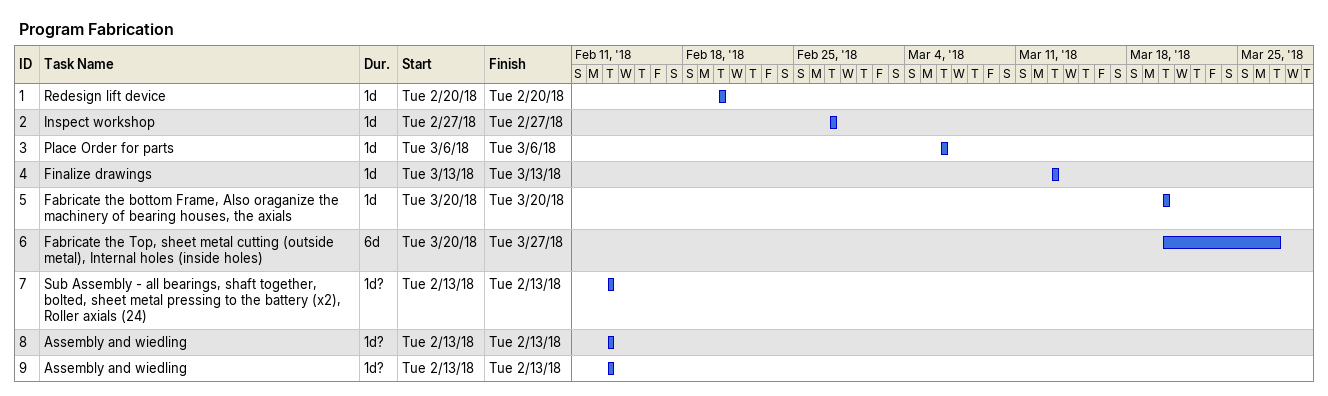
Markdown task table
Program Fabrication

| ID | Task | Duration | Start | Finish |
|---|---|---|---|---|
| 1 | Redesign lift device | 1d | 2018-02-20 | 2018-02-20 |
| 2 | Inspect workshop | 1d | 2018-02-27 | 2018-02-27 |
| 3 | Place Order for parts | 1d | 2018-03-06 | 2018-03-06 |
| 4 | Finalize drawings | 1d | 2018-03-13 | 2018-03-13 |
| 5 | Fabricate the bottom Frame, Also oraganize the machinery of bearing houses, the axials | 1d | 2018-03-20 | 2018-03-20 |
| 6 | Fabricate the Top, sheet metal cutting (outside metal), Internal holes (inside holes) | 6d | 2018-03-20 | 2018-03-27 |
| 7 | Sub Assembly - all bearings, shaft together, bolted, sheet metal pressing to the battery (x2), Roller axials (24) | 1d? | 2018-02-13 | 2018-02-13 |
| 8 | Assembly and wiedling | 1d? | 2018-02-13 | 2018-02-13 |
| 9 | Assembly and wiedling | 1d? | 2018-02-13 | 2018-02-13 |
